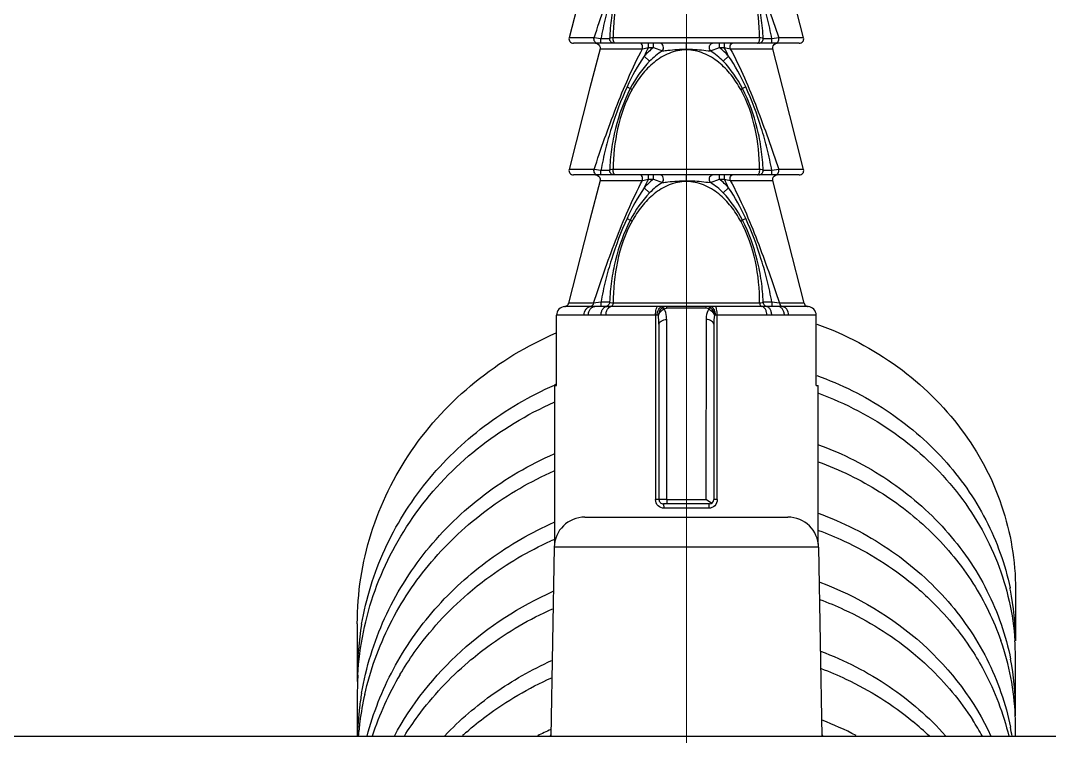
# Model space of a CAD drawing. Header units: millimetres. Extents: x 1891 to 3932, y -543 to 1323.
# Drawn here: x 3497.31 to 3520.76, y -159.33 to -143.02 of the extents above; entities that cross this region are included whole.
import ezdxf

# ---------------------------------------------------------------- set-up
doc = ezdxf.new("R2010")
doc.units = ezdxf.units.MM
doc.linetypes.add('CENTERX2', pattern=[101.6, 63.5, -12.7, 12.7, -12.7])
doc.layers.add('CENTER', color=1, linetype='CENTERX2', lineweight=15)
doc.layers.add('벽', color=2, linetype='Continuous')

msp = doc.modelspace()

# ---------------------------------------------------------------- linework, layer by layer
at = {"linetype": 'Continuous'}
for p, q in [((3510.29, -141.547), (3509.814, -143.41)), ((3515.159, -143.41), (3514.684, -141.547)), ((3510.383, -143.41), (3509.814, -143.41)), ((3510.539, -143.434), (3510.383, -143.41)), ((3510.738, -143.431), (3510.539, -143.434)), ((3510.54, -143.534), (3510.539, -143.434)), ((3514.155, -143.41), (3510.818, -143.41)), ((3514.434, -143.434), (3514.235, -143.431)), ((3514.433, -143.534), (3514.434, -143.434)), ((3514.59, -143.41), (3514.434, -143.434)), ((3515.159, -143.41), (3514.59, -143.41)), ((3515.06, -143.534), (3509.913, -143.534)), ((3510.518, -143.659), (3510.29, -144.547)), ((3510.418, -143.534), (3510.455, -143.541)), ((3510.455, -143.541), (3510.487, -143.56)), ((3510.487, -143.56), (3510.51, -143.589)), ((3510.51, -143.589), (3510.52, -143.623)), ((3510.52, -143.623), (3510.518, -143.659)), ((3510.518, -143.659), (3511.489, -143.659)), ((3511.622, -143.634), (3511.622, -143.534)), ((3511.622, -143.634), (3511.735, -143.634)), ((3511.735, -143.634), (3511.735, -143.534)), ((3511.735, -143.634), (3511.939, -143.71)), ((3512.487, -143.686), (3512.487, -143.534)), ((3513.034, -143.71), (3513.238, -143.634)), ((3513.238, -143.634), (3513.238, -143.534)), ((3513.238, -143.634), (3513.352, -143.634)), ((3513.352, -143.634), (3513.352, -143.534)), ((3513.485, -143.659), (3514.455, -143.659)), ((3514.453, -143.623), (3514.464, -143.589)), ((3514.455, -143.659), (3514.453, -143.623)), ((3514.684, -144.547), (3514.455, -143.659)), ((3514.464, -143.589), (3514.486, -143.56)), ((3514.486, -143.56), (3514.518, -143.541)), ((3514.518, -143.541), (3514.555, -143.534)), ((3511.524, -143.829), (3511.648, -143.943)), ((3513.45, -143.829), (3513.325, -143.943)), ((3510.29, -144.547), (3509.814, -146.41)), ((3511.135, -144.526), (3511.209, -144.568)), ((3511.248, -144.59), (3511.209, -144.568)), ((3513.725, -144.589), (3513.764, -144.567)), ((3513.838, -144.525), (3513.764, -144.567)), ((3515.159, -146.41), (3514.684, -144.547)), ((3510.383, -146.41), (3509.814, -146.41)), ((3515.06, -146.534), (3509.913, -146.534)), ((3510.539, -146.434), (3510.383, -146.41)), ((3510.418, -146.534), (3510.455, -146.541)), ((3510.455, -146.541), (3510.487, -146.56)), ((3510.738, -146.431), (3510.539, -146.434)), ((3510.54, -146.534), (3510.539, -146.434)), ((3514.155, -146.41), (3510.818, -146.41)), ((3511.622, -146.634), (3511.622, -146.534)), ((3511.735, -146.634), (3511.735, -146.534)), ((3512.487, -146.686), (3512.487, -146.534)), ((3513.238, -146.634), (3513.238, -146.534)), ((3513.352, -146.634), (3513.352, -146.534)), ((3514.434, -146.434), (3514.235, -146.431)), ((3514.433, -146.534), (3514.434, -146.434)), ((3514.59, -146.41), (3514.434, -146.434)), ((3514.486, -146.56), (3514.518, -146.541)), ((3514.518, -146.541), (3514.555, -146.534)), ((3515.159, -146.41), (3514.59, -146.41)), ((3510.518, -146.659), (3510.286, -147.562)), ((3510.487, -146.56), (3510.51, -146.589)), ((3510.51, -146.589), (3510.52, -146.623)), ((3510.52, -146.623), (3510.518, -146.659)), ((3510.518, -146.659), (3511.489, -146.659)), ((3511.622, -146.634), (3511.735, -146.634)), ((3511.735, -146.634), (3511.939, -146.71)), ((3513.034, -146.71), (3513.238, -146.634)), ((3513.238, -146.634), (3513.352, -146.634)), ((3513.485, -146.659), (3514.455, -146.659)), ((3514.453, -146.623), (3514.464, -146.589)), ((3514.455, -146.659), (3514.453, -146.623)), ((3514.687, -147.562), (3514.455, -146.659)), ((3514.464, -146.589), (3514.486, -146.56)), ((3511.524, -146.829), (3511.648, -146.943)), ((3513.45, -146.829), (3513.325, -146.943)), ((3510.286, -147.562), (3510.158, -148.062)), ((3511.135, -147.526), (3511.209, -147.568)), ((3511.248, -147.59), (3511.209, -147.568)), ((3513.725, -147.589), (3513.764, -147.567)), ((3513.838, -147.525), (3513.764, -147.567)), ((3514.816, -148.062), (3514.687, -147.562)), ((3510.158, -148.062), (3509.802, -149.459)), ((3515.172, -149.459), (3514.816, -148.062)), ((3510.299, -149.534), (3509.713, -149.534)), ((3509.79, -149.487), (3509.769, -149.51)), ((3510.367, -149.459), (3509.802, -149.459)), ((3510.402, -149.534), (3510.299, -149.534)), ((3510.539, -149.435), (3510.367, -149.459)), ((3510.671, -149.534), (3510.402, -149.534)), ((3510.738, -149.437), (3510.539, -149.435)), ((3510.539, -149.435), (3510.539, -149.534)), ((3510.765, -149.534), (3510.671, -149.534)), ((3511.827, -149.534), (3510.765, -149.534)), ((3514.155, -149.459), (3510.818, -149.459)), ((3511.943, -149.534), (3511.827, -149.534)), ((3513.03, -149.534), (3511.943, -149.534)), ((3512.94, -149.575), (3512.033, -149.575)), ((3513.146, -149.534), (3513.03, -149.534)), ((3514.209, -149.534), (3513.146, -149.534)), ((3514.302, -149.534), (3514.209, -149.534)), ((3514.434, -149.435), (3514.236, -149.437)), ((3514.571, -149.534), (3514.302, -149.534)), ((3514.606, -149.459), (3514.434, -149.435)), ((3514.434, -149.435), (3514.435, -149.534)), ((3514.674, -149.534), (3514.571, -149.534)), ((3515.172, -149.459), (3514.606, -149.459)), ((3515.261, -149.534), (3514.674, -149.534)), ((3515.204, -149.51), (3515.183, -149.487)), ((3509.529, -151.334), (3509.529, -149.733)), ((3510.158, -149.733), (3509.529, -149.733)), ((3510.253, -149.734), (3510.158, -149.733)), ((3510.541, -149.734), (3510.253, -149.734)), ((3510.654, -149.733), (3510.541, -149.734)), ((3511.785, -149.733), (3510.654, -149.733)), ((3511.785, -149.733), (3511.785, -153.934)), ((3511.822, -149.734), (3511.785, -149.733)), ((3511.848, -149.734), (3511.822, -149.734)), ((3513.151, -149.734), (3513.126, -149.734)), ((3513.188, -149.733), (3513.151, -149.734)), ((3513.188, -153.934), (3513.188, -149.733)), ((3514.319, -149.733), (3513.188, -149.733)), ((3514.432, -149.734), (3514.319, -149.733)), ((3514.72, -149.734), (3514.432, -149.734)), ((3514.815, -149.733), (3514.72, -149.734)), ((3515.445, -149.733), (3514.815, -149.733)), ((3515.445, -151.334), (3515.445, -149.733)), ((3511.862, -149.94), (3511.862, -153.934)), ((3512.042, -153.933), (3512.038, -149.828)), ((3512.935, -149.828), (3512.931, -153.933)), ((3513.112, -149.94), (3513.112, -153.934)), ((3509.482, -151.325), (3509.49, -151.321)), ((3509.487, -154.953), (3509.487, -151.334)), ((3509.487, -151.334), (3509.529, -151.334)), ((3509.488, -151.338), (3509.497, -151.334)), ((3515.445, -151.334), (3515.487, -151.334)), ((3515.487, -154.953), (3515.487, -151.334)), ((3511.862, -153.934), (3511.785, -153.934)), ((3512.042, -153.933), (3511.862, -153.934)), ((3513.012, -154.034), (3511.962, -154.034)), ((3512.042, -153.933), (3512.931, -153.933)), ((3513.061, -154.021), (3512.931, -153.933)), ((3513.188, -153.934), (3513.112, -153.934)), ((3512.995, -154.134), (3511.979, -154.134)), ((3510.174, -154.334), (3514.799, -154.334)), ((3509.475, -155.022), (3509.399, -159.334)), ((3515.499, -155.022), (3509.475, -155.022)), ((3515.499, -155.022), (3515.574, -159.334)), ((3519.987, -155.985), (3519.987, -157.157)), ((3504.987, -156.766), (3504.987, -157.938)), ((3519.987, -158.72), (3519.987, -157.548)), ((3504.987, -158.329), (3504.987, -159.334)), ((3519.987, -159.334), (3519.987, -159.11)), ((3540.25, -159.334), (3484.825, -159.334)), ((3509.4, -159.296), (3509.377, -159.334)), ((3515.573, -159.296), (3515.597, -159.334))]:
    msp.add_line(p, q, dxfattribs=at)
for centre, radius, start, end in [((3507.594, -121.933), 22.072, 280.1631, 280.5139), ((3517.55, -146.745), 6.695, 152.3134, 154.1752), ((3507.414, -146.75), 6.705, 25.8267, 27.6858), ((3517.209, -122.868), 21.121, 259.4774, 259.844), ((3507.643, -125.199), 21.802, 280.1608, 280.516), ((3517.542, -149.741), 6.686, 152.3123, 154.1767), ((3507.434, -149.74), 6.683, 25.8231, 27.6883), ((3517.142, -126.23), 20.754, 259.4755, 259.8486), ((3509.703, -149.431), 0.104, 275.3324, 292.573), ((3509.703, -149.432), 0.103, 292.6638, 310.2499), ((3509.705, -149.434), 0.0998, 328.1025, 345.6551), ((3515.268, -149.434), 0.0998, 194.3449, 211.8975), ((3515.27, -149.432), 0.103, 229.7501, 247.3362), ((3515.27, -149.431), 0.104, 247.427, 264.6676), ((3512.713, -158.69), 8.043, 113.4059, 113.6196), ((3511.962, -153.934), 0.1, 180, 270.0005), ((3513.012, -153.934), 0.1, 270, 0), ((3510.174, -155.034), 0.7, 90, 179), ((3514.799, -155.034), 0.7, 1, 90), ((3512.707, -162.192), 8.027, 113.6716, 114.3396), ((3514.036, -157.161), 5.95, 11.2906, 11.7618), ((3514.044, -157.16), 5.942, 0.0261, 11.2894), ((3511.833, -157.94), 6.846, 170.2374, 179.9864), ((3514.008, -159.119), 5.979, 2.4672, 19.243), ((3514.07, -157.548), 5.916, 0.0023, 3.7949), ((3514.048, -158.722), 5.938, 0.0217, 11.1358), ((3511.811, -157.938), 6.825, 180.0031, 181.4104), ((3511.818, -158.329), 6.831, 176.7256, 179.9984), ((3512.051, -161.526), 7.075, 149.4115, 161.9034), ((3511.833, -159.504), 6.847, 170.3106, 172.9797), ((3511.847, -159.896), 6.861, 167.2368, 172.4825), ((3511.818, -159.502), 6.832, 172.9836, 178.5966), ((3514.075, -158.72), 5.911, 358.6255, 0.0016), ((3512.898, -166.024), 7.549, 62.7672, 69.2059), ((3513.68, -162.386), 6.338, 28.8236, 32.6931), ((3514.088, -159.11), 5.899, 359.9965, 2.4146), ((3511.833, -159.894), 6.846, 172.4854, 175.2932), ((3512.694, -166.463), 7.997, 114.3365, 116.7242), ((3513.248, -164.312), 6.903, 46.1808, 50.4121), ((3514.027, -160.289), 5.96, 9.2582, 11.2486), ((3512.494, -164.997), 7.641, 131.0588, 131.9789)]:
    msp.add_arc(centre, radius, start, end, dxfattribs=at)
for points, knots in [([(3510.383, -143.41), (3510.54, -142.941), (3510.784, -142.24), (3511.157, -141.323), (3511.37, -140.875), (3511.489, -140.659)], [0, 0, 0, 0, 0.500014, 0.750016, 1, 1, 1, 1]), ([(3513.485, -140.659), (3513.604, -140.875), (3513.816, -141.323), (3514.189, -142.24), (3514.434, -142.941), (3514.59, -143.41)], [0, 0, 0, 0, 0.249984, 0.499986, 1, 1, 1, 1]), ([(3511.135, -141.526), (3510.996, -141.829), (3510.82, -142.3), (3510.638, -142.943), (3510.567, -143.269), (3510.539, -143.434)], [0, 0, 0, 0, 0.499916, 0.749957, 1, 1, 1, 1]), ([(3511.209, -141.568), (3511.06, -141.855), (3510.895, -142.317), (3510.771, -142.95), (3510.742, -143.271), (3510.738, -143.431)], [0, 0, 0, 0, 0.501413, 0.751199, 1, 1, 1, 1]), ([(3511.248, -141.589), (3511.094, -141.867), (3510.885, -142.47), (3510.82, -143.1), (3510.818, -143.41)], [0, 0, 0, 0, 0.505805, 1, 1, 1, 1]), ([(3514.155, -143.41), (3514.154, -143.1), (3514.088, -142.47), (3513.879, -141.867), (3513.725, -141.589)], [0, 0, 0, 0, 0.494196, 1, 1, 1, 1]), ([(3514.235, -143.431), (3514.231, -143.271), (3514.202, -142.95), (3514.078, -142.316), (3513.913, -141.854), (3513.764, -141.567)], [0, 0, 0, 0, 0.248799, 0.498591, 1, 1, 1, 1]), ([(3514.434, -143.434), (3514.406, -143.269), (3514.335, -142.943), (3514.153, -142.3), (3513.977, -141.829), (3513.838, -141.525)], [0, 0, 0, 0, 0.250042, 0.500085, 1, 1, 1, 1]), ([(3509.814, -143.41), (3509.807, -143.439), (3509.821, -143.506), (3509.883, -143.534), (3509.913, -143.534)], [0, 0, 0, 0, 0.499383, 1, 1, 1, 1]), ([(3510.458, -143.534), (3510.447, -143.534), (3510.421, -143.526), (3510.384, -143.485), (3510.378, -143.439), (3510.383, -143.41)], [0, 0, 0, 0, 0.219188, 0.461716, 1, 1, 1, 1]), ([(3510.838, -143.534), (3510.812, -143.534), (3510.758, -143.512), (3510.737, -143.457), (3510.738, -143.431)], [0, 0, 0, 0, 0.499908, 1, 1, 1, 1]), ([(3510.818, -143.41), (3510.799, -143.412), (3510.773, -143.415), (3510.747, -143.423), (3510.738, -143.429), (3510.738, -143.431)], [0, 0, 0, 0, 0.690597, 0.893402, 1, 1, 1, 1]), ([(3510.878, -143.534), (3510.868, -143.534), (3510.847, -143.525), (3510.826, -143.495), (3510.816, -143.455), (3510.816, -143.425), (3510.818, -143.41)], [0, 0, 0, 0, 0.189502, 0.423747, 0.703402, 1, 1, 1, 1]), ([(3514.096, -143.534), (3514.105, -143.534), (3514.127, -143.525), (3514.147, -143.495), (3514.158, -143.455), (3514.157, -143.425), (3514.155, -143.41)], [0, 0, 0, 0, 0.189503, 0.423748, 0.703403, 1, 1, 1, 1]), ([(3514.136, -143.534), (3514.162, -143.534), (3514.216, -143.512), (3514.236, -143.457), (3514.235, -143.431)], [0, 0, 0, 0, 0.499908, 1, 1, 1, 1]), ([(3514.235, -143.431), (3514.235, -143.429), (3514.226, -143.423), (3514.2, -143.415), (3514.174, -143.412), (3514.155, -143.41)], [0, 0, 0, 0, 0.106498, 0.30909, 1, 1, 1, 1]), ([(3514.515, -143.534), (3514.527, -143.534), (3514.552, -143.526), (3514.589, -143.485), (3514.595, -143.439), (3514.59, -143.41)], [0, 0, 0, 0, 0.219189, 0.461717, 1, 1, 1, 1]), ([(3515.06, -143.534), (3515.09, -143.534), (3515.152, -143.506), (3515.166, -143.439), (3515.159, -143.41)], [0, 0, 0, 0, 0.500617, 1, 1, 1, 1]), ([(3510.383, -146.41), (3510.54, -145.941), (3510.784, -145.24), (3511.157, -144.323), (3511.37, -143.875), (3511.489, -143.659)], [0, 0, 0, 0, 0.500014, 0.750016, 1, 1, 1, 1]), ([(3512.487, -143.686), (3512.353, -143.686), (3512.084, -143.742), (3511.739, -143.956), (3511.459, -144.247), (3511.313, -144.472), (3511.248, -144.589)], [0, 0, 0, 0, 0.250277, 0.499797, 0.74937, 1, 1, 1, 1]), ([(3511.489, -143.659), (3511.49, -143.644), (3511.49, -143.614), (3511.482, -143.57), (3511.459, -143.534), (3511.441, -143.534)], [0, 0, 0, 0, 0.318177, 0.614091, 1, 1, 1, 1]), ([(3511.939, -143.71), (3511.951, -143.696), (3511.966, -143.658), (3511.964, -143.6), (3511.939, -143.551), (3511.906, -143.534), (3511.891, -143.534)], [0, 0, 0, 0, 0.259552, 0.537508, 0.7898, 1, 1, 1, 1]), ([(3511.939, -143.71), (3511.98, -143.704), (3512.162, -143.681), (3512.345, -143.668), (3512.487, -143.668)], [0, 0, 0, 0, 0.229837, 1, 1, 1, 1]), ([(3512.487, -143.668), (3512.534, -143.668), (3512.717, -143.672), (3512.9, -143.691), (3513.034, -143.71)], [0, 0, 0, 0, 0.260003, 1, 1, 1, 1]), ([(3513.725, -144.589), (3513.661, -144.472), (3513.514, -144.247), (3513.234, -143.956), (3512.889, -143.742), (3512.62, -143.686), (3512.487, -143.686)], [0, 0, 0, 0, 0.250677, 0.500316, 0.749851, 1, 1, 1, 1]), ([(3513.034, -143.71), (3513.022, -143.696), (3513.007, -143.658), (3513.01, -143.6), (3513.034, -143.551), (3513.067, -143.534), (3513.082, -143.534)], [0, 0, 0, 0, 0.259551, 0.537504, 0.789794, 1, 1, 1, 1]), ([(3513.485, -143.659), (3513.483, -143.644), (3513.483, -143.614), (3513.491, -143.57), (3513.514, -143.534), (3513.532, -143.534)], [0, 0, 0, 0, 0.318177, 0.614092, 1, 1, 1, 1]), ([(3513.485, -143.659), (3513.604, -143.875), (3513.816, -144.323), (3514.189, -145.24), (3514.434, -145.941), (3514.59, -146.41)], [0, 0, 0, 0, 0.249984, 0.499986, 1, 1, 1, 1]), ([(3511.135, -144.526), (3510.996, -144.829), (3510.82, -145.3), (3510.638, -145.943), (3510.567, -146.269), (3510.539, -146.434)], [0, 0, 0, 0, 0.499916, 0.749957, 1, 1, 1, 1]), ([(3511.209, -144.568), (3511.06, -144.855), (3510.895, -145.317), (3510.771, -145.95), (3510.742, -146.271), (3510.738, -146.431)], [0, 0, 0, 0, 0.501413, 0.751199, 1, 1, 1, 1]), ([(3511.248, -144.589), (3511.094, -144.867), (3510.885, -145.47), (3510.82, -146.1), (3510.818, -146.41)], [0, 0, 0, 0, 0.505805, 1, 1, 1, 1]), ([(3514.155, -146.41), (3514.154, -146.1), (3514.088, -145.47), (3513.879, -144.867), (3513.725, -144.589)], [0, 0, 0, 0, 0.494196, 1, 1, 1, 1]), ([(3514.235, -146.431), (3514.231, -146.271), (3514.202, -145.95), (3514.078, -145.316), (3513.913, -144.854), (3513.764, -144.567)], [0, 0, 0, 0, 0.248799, 0.498591, 1, 1, 1, 1]), ([(3514.434, -146.434), (3514.406, -146.269), (3514.335, -145.943), (3514.153, -145.3), (3513.977, -144.829), (3513.838, -144.525)], [0, 0, 0, 0, 0.250042, 0.500085, 1, 1, 1, 1]), ([(3509.814, -146.41), (3509.807, -146.439), (3509.821, -146.506), (3509.883, -146.534), (3509.913, -146.534)], [0, 0, 0, 0, 0.499383, 1, 1, 1, 1]), ([(3510.458, -146.534), (3510.447, -146.534), (3510.421, -146.526), (3510.384, -146.485), (3510.378, -146.439), (3510.383, -146.41)], [0, 0, 0, 0, 0.219188, 0.461716, 1, 1, 1, 1]), ([(3510.838, -146.534), (3510.812, -146.534), (3510.758, -146.512), (3510.737, -146.457), (3510.738, -146.431)], [0, 0, 0, 0, 0.499908, 1, 1, 1, 1]), ([(3510.818, -146.41), (3510.799, -146.412), (3510.773, -146.415), (3510.747, -146.423), (3510.738, -146.429), (3510.738, -146.431)], [0, 0, 0, 0, 0.690597, 0.893402, 1, 1, 1, 1]), ([(3510.878, -146.534), (3510.868, -146.534), (3510.847, -146.525), (3510.826, -146.495), (3510.816, -146.455), (3510.816, -146.425), (3510.818, -146.41)], [0, 0, 0, 0, 0.189502, 0.423747, 0.703402, 1, 1, 1, 1]), ([(3511.489, -146.659), (3511.49, -146.644), (3511.49, -146.614), (3511.482, -146.57), (3511.459, -146.534), (3511.441, -146.534)], [0, 0, 0, 0, 0.318178, 0.614092, 1, 1, 1, 1]), ([(3511.939, -146.71), (3511.951, -146.696), (3511.966, -146.658), (3511.964, -146.6), (3511.939, -146.551), (3511.906, -146.534), (3511.891, -146.534)], [0, 0, 0, 0, 0.259552, 0.537509, 0.789801, 1, 1, 1, 1]), ([(3513.034, -146.71), (3513.022, -146.696), (3513.007, -146.658), (3513.01, -146.6), (3513.034, -146.551), (3513.067, -146.534), (3513.082, -146.534)], [0, 0, 0, 0, 0.259551, 0.537504, 0.789795, 1, 1, 1, 1]), ([(3513.485, -146.659), (3513.483, -146.644), (3513.483, -146.614), (3513.491, -146.57), (3513.514, -146.534), (3513.532, -146.534)], [0, 0, 0, 0, 0.318177, 0.614092, 1, 1, 1, 1]), ([(3514.096, -146.534), (3514.105, -146.534), (3514.127, -146.525), (3514.147, -146.495), (3514.158, -146.455), (3514.157, -146.425), (3514.155, -146.41)], [0, 0, 0, 0, 0.189503, 0.423748, 0.703403, 1, 1, 1, 1]), ([(3514.136, -146.534), (3514.162, -146.534), (3514.216, -146.512), (3514.236, -146.457), (3514.235, -146.431)], [0, 0, 0, 0, 0.499908, 1, 1, 1, 1]), ([(3514.235, -146.431), (3514.235, -146.429), (3514.226, -146.423), (3514.2, -146.415), (3514.174, -146.412), (3514.155, -146.41)], [0, 0, 0, 0, 0.106498, 0.30909, 1, 1, 1, 1]), ([(3514.515, -146.534), (3514.527, -146.534), (3514.552, -146.526), (3514.589, -146.485), (3514.595, -146.439), (3514.59, -146.41)], [0, 0, 0, 0, 0.219189, 0.461717, 1, 1, 1, 1]), ([(3515.06, -146.534), (3515.09, -146.534), (3515.152, -146.506), (3515.166, -146.439), (3515.159, -146.41)], [0, 0, 0, 0, 0.500617, 1, 1, 1, 1]), ([(3510.367, -149.459), (3510.526, -148.981), (3510.774, -148.267), (3511.152, -147.335), (3511.367, -146.879), (3511.489, -146.659)], [0, 0, 0, 0, 0.500015, 0.750017, 1, 1, 1, 1]), ([(3512.487, -146.686), (3512.353, -146.686), (3512.084, -146.742), (3511.739, -146.956), (3511.459, -147.247), (3511.312, -147.472), (3511.248, -147.59)], [0, 0, 0, 0, 0.250296, 0.49982, 0.749389, 1, 1, 1, 1]), ([(3511.939, -146.71), (3511.98, -146.704), (3512.162, -146.681), (3512.345, -146.668), (3512.487, -146.668)], [0, 0, 0, 0, 0.229839, 1, 1, 1, 1]), ([(3512.487, -146.668), (3512.534, -146.668), (3512.717, -146.672), (3512.9, -146.691), (3513.034, -146.71)], [0, 0, 0, 0, 0.260004, 1, 1, 1, 1]), ([(3513.725, -147.589), (3513.661, -147.472), (3513.514, -147.247), (3513.234, -146.956), (3512.889, -146.742), (3512.62, -146.686), (3512.487, -146.686)], [0, 0, 0, 0, 0.250677, 0.500316, 0.74985, 1, 1, 1, 1]), ([(3513.485, -146.659), (3513.606, -146.879), (3513.822, -147.335), (3514.2, -148.267), (3514.448, -148.981), (3514.606, -149.459)], [0, 0, 0, 0, 0.249983, 0.499985, 1, 1, 1, 1]), ([(3511.135, -147.526), (3510.995, -147.829), (3510.82, -148.3), (3510.638, -148.943), (3510.567, -149.27), (3510.539, -149.435)], [0, 0, 0, 0, 0.499916, 0.749956, 1, 1, 1, 1]), ([(3511.209, -147.568), (3511.059, -147.856), (3510.894, -148.319), (3510.77, -148.954), (3510.741, -149.276), (3510.738, -149.437)], [0, 0, 0, 0, 0.501414, 0.751196, 1, 1, 1, 1]), ([(3511.248, -147.59), (3511.09, -147.875), (3510.878, -148.495), (3510.816, -149.14), (3510.818, -149.459)], [0, 0, 0, 0, 0.50612, 1, 1, 1, 1]), ([(3514.155, -149.459), (3514.157, -149.14), (3514.095, -148.494), (3513.883, -147.874), (3513.725, -147.589)], [0, 0, 0, 0, 0.493886, 1, 1, 1, 1]), ([(3514.236, -149.437), (3514.232, -149.276), (3514.203, -148.954), (3514.079, -148.319), (3513.914, -147.855), (3513.764, -147.567)], [0, 0, 0, 0, 0.248801, 0.498589, 1, 1, 1, 1]), ([(3514.434, -149.435), (3514.406, -149.27), (3514.335, -148.943), (3514.153, -148.3), (3513.978, -147.829), (3513.838, -147.525)], [0, 0, 0, 0, 0.250042, 0.500085, 1, 1, 1, 1]), ([(3509.713, -149.534), (3509.664, -149.538), (3509.568, -149.584), (3509.529, -149.685), (3509.529, -149.733)], [0, 0, 0, 0, 0.499954, 1, 1, 1, 1]), ([(3510.158, -149.733), (3510.158, -149.686), (3510.178, -149.615), (3510.24, -149.551), (3510.28, -149.536), (3510.299, -149.534)], [0, 0, 0, 0, 0.535663, 0.777504, 1, 1, 1, 1]), ([(3510.253, -149.734), (3510.253, -149.709), (3510.26, -149.658), (3510.291, -149.593), (3510.34, -149.546), (3510.382, -149.534), (3510.402, -149.534)], [0, 0, 0, 0, 0.282644, 0.547386, 0.784518, 1, 1, 1, 1]), ([(3510.367, -149.459), (3510.364, -149.477), (3510.349, -149.512), (3510.315, -149.532), (3510.299, -149.534)], [0, 0, 0, 0, 0.536771, 1, 1, 1, 1]), ([(3510.541, -149.734), (3510.541, -149.709), (3510.548, -149.659), (3510.574, -149.594), (3510.616, -149.547), (3510.654, -149.534), (3510.671, -149.534)], [0, 0, 0, 0, 0.29658, 0.56834, 0.80051, 1, 1, 1, 1]), ([(3510.738, -149.437), (3510.737, -149.462), (3510.715, -149.514), (3510.663, -149.534), (3510.638, -149.534)], [0, 0, 0, 0, 0.50007, 1, 1, 1, 1]), ([(3510.654, -149.733), (3510.654, -149.709), (3510.659, -149.662), (3510.685, -149.587), (3510.731, -149.539), (3510.765, -149.534)], [0, 0, 0, 0, 0.301065, 0.577718, 1, 1, 1, 1]), ([(3510.818, -149.459), (3510.798, -149.457), (3510.772, -149.453), (3510.746, -149.445), (3510.738, -149.44), (3510.738, -149.437)], [0, 0, 0, 0, 0.701316, 0.899207, 1, 1, 1, 1]), ([(3510.818, -149.459), (3510.817, -149.468), (3510.81, -149.498), (3510.786, -149.531), (3510.765, -149.534)], [0, 0, 0, 0, 0.306518, 1, 1, 1, 1]), ([(3511.785, -149.733), (3511.785, -149.709), (3511.787, -149.664), (3511.795, -149.603), (3511.806, -149.561), (3511.819, -149.537), (3511.827, -149.534)], [0, 0, 0, 0, 0.347706, 0.651377, 0.874527, 1, 1, 1, 1]), ([(3511.822, -149.734), (3511.822, -149.709), (3511.828, -149.659), (3511.853, -149.595), (3511.891, -149.548), (3511.927, -149.534), (3511.943, -149.534)], [0, 0, 0, 0, 0.302961, 0.578074, 0.808117, 1, 1, 1, 1]), ([(3511.945, -149.562), (3511.916, -149.58), (3511.868, -149.632), (3511.849, -149.7), (3511.848, -149.734)], [0, 0, 0, 0, 0.494234, 1, 1, 1, 1]), ([(3511.848, -149.734), (3511.853, -149.72), (3511.883, -149.661), (3511.934, -149.613), (3511.978, -149.589)], [0, 0, 0, 0, 0.235597, 1, 1, 1, 1]), ([(3511.945, -149.562), (3511.95, -149.563), (3511.963, -149.572), (3511.972, -149.582), (3511.978, -149.589)], [0, 0, 0, 0, 0.380343, 1, 1, 1, 1]), ([(3512.038, -149.828), (3512.038, -149.807), (3512.034, -149.725), (3512.011, -149.641), (3511.978, -149.589)], [0, 0, 0, 0, 0.254318, 1, 1, 1, 1]), ([(3512.045, -149.534), (3512.041, -149.534), (3512.036, -149.554), (3512.034, -149.565), (3512.033, -149.575)], [0, 0, 0, 0, 0.294511, 1, 1, 1, 1]), ([(3512.94, -149.575), (3512.939, -149.565), (3512.937, -149.554), (3512.932, -149.534), (3512.928, -149.534)], [0, 0, 0, 0, 0.705489, 1, 1, 1, 1]), ([(3512.995, -149.589), (3512.962, -149.641), (3512.939, -149.725), (3512.935, -149.807), (3512.935, -149.828)], [0, 0, 0, 0, 0.74571, 1, 1, 1, 1]), ([(3512.995, -149.589), (3513.001, -149.582), (3513.011, -149.572), (3513.023, -149.563), (3513.028, -149.562)], [0, 0, 0, 0, 0.619839, 1, 1, 1, 1]), ([(3512.995, -149.589), (3513.01, -149.597), (3513.065, -149.633), (3513.109, -149.689), (3513.126, -149.734)], [0, 0, 0, 0, 0.259871, 1, 1, 1, 1]), ([(3513.126, -149.734), (3513.124, -149.7), (3513.105, -149.631), (3513.056, -149.579), (3513.028, -149.562)], [0, 0, 0, 0, 0.505777, 1, 1, 1, 1]), ([(3513.151, -149.734), (3513.151, -149.709), (3513.145, -149.659), (3513.121, -149.595), (3513.082, -149.548), (3513.046, -149.534), (3513.03, -149.534)], [0, 0, 0, 0, 0.302957, 0.578067, 0.80811, 1, 1, 1, 1]), ([(3513.188, -149.733), (3513.188, -149.709), (3513.186, -149.664), (3513.178, -149.603), (3513.167, -149.561), (3513.154, -149.537), (3513.146, -149.534)], [0, 0, 0, 0, 0.347707, 0.651378, 0.874528, 1, 1, 1, 1]), ([(3514.236, -149.437), (3514.235, -149.44), (3514.227, -149.445), (3514.201, -149.453), (3514.175, -149.457), (3514.155, -149.459)], [0, 0, 0, 0, 0.100661, 0.298276, 1, 1, 1, 1]), ([(3514.155, -149.459), (3514.157, -149.468), (3514.164, -149.498), (3514.187, -149.531), (3514.209, -149.534)], [0, 0, 0, 0, 0.306518, 1, 1, 1, 1]), ([(3514.319, -149.733), (3514.319, -149.709), (3514.314, -149.662), (3514.288, -149.587), (3514.242, -149.539), (3514.209, -149.534)], [0, 0, 0, 0, 0.301064, 0.577717, 1, 1, 1, 1]), ([(3514.236, -149.437), (3514.236, -149.462), (3514.258, -149.514), (3514.31, -149.534), (3514.336, -149.534)], [0, 0, 0, 0, 0.500069, 1, 1, 1, 1]), ([(3514.432, -149.734), (3514.432, -149.709), (3514.426, -149.659), (3514.399, -149.594), (3514.357, -149.547), (3514.319, -149.534), (3514.302, -149.534)], [0, 0, 0, 0, 0.29658, 0.56834, 0.800511, 1, 1, 1, 1]), ([(3514.72, -149.734), (3514.72, -149.709), (3514.713, -149.658), (3514.682, -149.593), (3514.633, -149.546), (3514.591, -149.534), (3514.571, -149.534)], [0, 0, 0, 0, 0.282644, 0.547387, 0.784519, 1, 1, 1, 1]), ([(3514.606, -149.459), (3514.61, -149.477), (3514.624, -149.512), (3514.658, -149.532), (3514.674, -149.534)], [0, 0, 0, 0, 0.536771, 1, 1, 1, 1]), ([(3514.815, -149.733), (3514.815, -149.686), (3514.796, -149.615), (3514.733, -149.551), (3514.693, -149.536), (3514.674, -149.534)], [0, 0, 0, 0, 0.535663, 0.777505, 1, 1, 1, 1]), ([(3515.445, -149.733), (3515.445, -149.685), (3515.406, -149.584), (3515.309, -149.538), (3515.261, -149.534)], [0, 0, 0, 0, 0.500046, 1, 1, 1, 1]), ([(3511.862, -149.94), (3511.862, -149.926), (3511.873, -149.895), (3511.914, -149.861), (3511.971, -149.837), (3512.015, -149.83), (3512.038, -149.828)], [0, 0, 0, 0, 0.186893, 0.41368, 0.689512, 1, 1, 1, 1]), ([(3513.112, -149.94), (3513.112, -149.926), (3513.1, -149.895), (3513.059, -149.861), (3513.002, -149.837), (3512.958, -149.83), (3512.935, -149.828)], [0, 0, 0, 0, 0.186893, 0.41368, 0.689512, 1, 1, 1, 1]), ([(3515.456, -149.935), (3516.113, -150.171), (3517.349, -150.818), (3518.823, -152.257), (3519.769, -154.029), (3519.987, -155.34), (3519.987, -155.985)], [0, 0, 0, 0, 0.260865, 0.513621, 0.759004, 1, 1, 1, 1]), ([(3504.987, -156.766), (3504.987, -156.073), (3505.203, -154.672), (3506.143, -152.757), (3507.613, -151.172), (3508.859, -150.422), (3509.521, -150.135)], [0, 0, 0, 0, 0.245128, 0.492795, 0.744481, 1, 1, 1, 1]), ([(3515.456, -151.107), (3516.011, -151.307), (3517.066, -151.831), (3518.394, -152.96), (3519.371, -154.353), (3519.75, -155.411), (3519.862, -155.948)], [0, 0, 0, 0, 0.259616, 0.512499, 0.758792, 1, 1, 1, 1]), ([(3505.086, -156.779), (3505.187, -156.192), (3505.546, -155.034), (3506.512, -153.483), (3507.842, -152.2), (3508.915, -151.573), (3509.482, -151.325)], [0, 0, 0, 0, 0.245295, 0.493442, 0.745141, 1, 1, 1, 1]), ([(3515.496, -151.512), (3516.115, -151.739), (3517.284, -152.348), (3518.702, -153.681), (3519.657, -155.323), (3519.933, -156.547), (3519.974, -157.156)], [0, 0, 0, 0, 0.260453, 0.513266, 0.758972, 1, 1, 1, 1]), ([(3504.998, -157.939), (3505.035, -157.283), (3505.305, -155.967), (3506.254, -154.182), (3507.67, -152.703), (3508.85, -151.993), (3509.477, -151.717)], [0, 0, 0, 0, 0.245161, 0.492998, 0.744696, 1, 1, 1, 1]), ([(3515.496, -152.684), (3516.052, -152.888), (3517.107, -153.421), (3518.431, -154.563), (3519.399, -155.969), (3519.768, -157.035), (3519.875, -157.575)], [0, 0, 0, 0, 0.259638, 0.512499, 0.758761, 1, 1, 1, 1]), ([(3505.084, -158.351), (3505.184, -157.764), (3505.543, -156.605), (3506.507, -155.052), (3507.837, -153.766), (3508.91, -153.139), (3509.477, -152.89)], [0, 0, 0, 0, 0.245296, 0.49344, 0.745137, 1, 1, 1, 1]), ([(3515.493, -153.074), (3515.979, -153.252), (3516.907, -153.703), (3518.111, -154.645), (3519.059, -155.803), (3519.494, -156.691), (3519.653, -157.148)], [0, 0, 0, 0, 0.258568, 0.511315, 0.758173, 1, 1, 1, 1]), ([(3505.156, -158.38), (3505.281, -157.829), (3505.672, -156.745), (3506.633, -155.302), (3507.917, -154.107), (3508.938, -153.517), (3509.475, -153.281)], [0, 0, 0, 0, 0.24542, 0.493707, 0.745375, 1, 1, 1, 1]), ([(3511.979, -154.134), (3511.929, -154.134), (3511.824, -154.09), (3511.785, -153.985), (3511.785, -153.934)], [0, 0, 0, 0, 0.496628, 1, 1, 1, 1]), ([(3511.979, -154.134), (3511.979, -154.122), (3511.978, -154.098), (3511.974, -154.066), (3511.971, -154.047), (3511.965, -154.034), (3511.962, -154.034)], [0, 0, 0, 0, 0.370671, 0.686736, 0.903221, 1, 1, 1, 1]), ([(3512.042, -153.933), (3512.042, -153.946), (3512.042, -153.97), (3512.044, -154.001), (3512.047, -154.022), (3512.049, -154.031), (3512.051, -154.034), (3512.052, -154.034)], [0, 0, 0, 0, 0.376508, 0.697371, 0.914015, 0.973155, 1, 1, 1, 1]), ([(3513.188, -153.934), (3513.188, -153.985), (3513.149, -154.09), (3513.045, -154.134), (3512.995, -154.134)], [0, 0, 0, 0, 0.503371, 1, 1, 1, 1]), ([(3513.012, -154.034), (3513.008, -154.034), (3513.003, -154.047), (3512.999, -154.066), (3512.995, -154.098), (3512.995, -154.122), (3512.995, -154.134)], [0, 0, 0, 0, 0.096779, 0.313264, 0.629329, 1, 1, 1, 1]), ([(3515.493, -154.246), (3516.048, -154.449), (3517.102, -154.981), (3518.426, -156.12), (3519.395, -157.523), (3519.765, -158.588), (3519.873, -159.127)], [0, 0, 0, 0, 0.259629, 0.512492, 0.758761, 1, 1, 1, 1]), ([(3505.211, -159.328), (3505.349, -158.799), (3505.757, -157.763), (3506.714, -156.388), (3507.968, -155.247), (3508.956, -154.682), (3509.475, -154.453)], [0, 0, 0, 0, 0.245515, 0.49389, 0.745532, 1, 1, 1, 1]), ([(3515.499, -154.639), (3515.696, -154.711), (3516.461, -155.028), (3517.173, -155.473), (3517.648, -155.867)], [0, 0, 0, 0, 0.253753, 1, 1, 1, 1]), ([(3507.505, -156.084), (3507.646, -155.962), (3508.232, -155.493), (3508.885, -155.11), (3509.398, -154.878)], [0, 0, 0, 0, 0.249012, 1, 1, 1, 1]), ([(3515.526, -155.821), (3516.378, -156.138), (3517.954, -157.065), (3519.06, -158.533), (3519.427, -159.325)], [0, 0, 0, 0, 0.510409, 1, 1, 1, 1]), ([(3517.648, -155.867), (3517.779, -155.975), (3518.282, -156.423), (3518.718, -156.946), (3518.992, -157.367)], [0, 0, 0, 0, 0.25334, 1, 1, 1, 1]), ([(3505.831, -159.325), (3506.222, -158.604), (3507.271, -157.278), (3508.69, -156.365), (3509.453, -156.026)], [0, 0, 0, 0, 0.495435, 1, 1, 1, 1]), ([(3505.96, -157.925), (3506.062, -157.753), (3506.499, -157.079), (3507.048, -156.478), (3507.505, -156.084)], [0, 0, 0, 0, 0.248647, 1, 1, 1, 1]), ([(3515.523, -156.211), (3515.714, -156.281), (3516.453, -156.59), (3517.143, -157.018), (3517.606, -157.395)], [0, 0, 0, 0, 0.253613, 1, 1, 1, 1]), ([(3507.516, -157.638), (3507.659, -157.515), (3508.253, -157.041), (3508.916, -156.656), (3509.437, -156.424)], [0, 0, 0, 0, 0.24901, 1, 1, 1, 1]), ([(3515.545, -157.391), (3516.093, -157.596), (3517.133, -158.128), (3518.016, -158.896), (3518.395, -159.322)], [0, 0, 0, 0, 0.506555, 1, 1, 1, 1]), ([(3517.606, -157.395), (3517.744, -157.508), (3518.273, -157.973), (3518.729, -158.521), (3519.013, -158.963)], [0, 0, 0, 0, 0.253511, 1, 1, 1, 1]), ([(3518.992, -157.367), (3519.09, -157.519), (3519.454, -158.133), (3519.711, -158.81), (3519.832, -159.329)], [0, 0, 0, 0, 0.252847, 1, 1, 1, 1]), ([(3506.059, -159.326), (3506.157, -159.169), (3506.577, -158.553), (3507.091, -158.003), (3507.516, -157.638)], [0, 0, 0, 0, 0.248712, 1, 1, 1, 1]), ([(3506.979, -159.318), (3507.322, -158.96), (3508.085, -158.306), (3508.959, -157.811), (3509.416, -157.605)], [0, 0, 0, 0, 0.49759, 1, 1, 1, 1]), ([(3515.558, -157.787), (3515.749, -157.859), (3516.492, -158.173), (3517.184, -158.608), (3517.647, -158.992)], [0, 0, 0, 0, 0.253659, 1, 1, 1, 1]), ([(3507.476, -159.235), (3507.62, -159.109), (3508.219, -158.626), (3508.891, -158.232), (3509.418, -157.995)], [0, 0, 0, 0, 0.248991, 1, 1, 1, 1])]:
    msp.add_open_spline(points, degree=3, knots=knots, dxfattribs=at)
for points in [[(3511.735, -143.634), (3511.659, -143.693), (3511.588, -143.758), (3511.524, -143.829)], [(3511.939, -143.71), (3511.832, -143.774), (3511.735, -143.855), (3511.648, -143.943)], [(3513.325, -143.943), (3513.238, -143.855), (3513.141, -143.774), (3513.034, -143.71)], [(3513.45, -143.829), (3513.385, -143.758), (3513.314, -143.693), (3513.238, -143.634)], [(3511.524, -143.829), (3511.373, -144.048), (3511.247, -144.284), (3511.135, -144.526)], [(3511.648, -143.943), (3511.471, -144.126), (3511.326, -144.342), (3511.209, -144.568)], [(3513.764, -144.567), (3513.647, -144.342), (3513.502, -144.125), (3513.325, -143.943)], [(3513.838, -144.525), (3513.726, -144.284), (3513.6, -144.048), (3513.45, -143.829)], [(3511.735, -146.634), (3511.659, -146.693), (3511.588, -146.758), (3511.524, -146.829)], [(3511.939, -146.71), (3511.832, -146.774), (3511.735, -146.855), (3511.648, -146.943)], [(3513.325, -146.943), (3513.238, -146.855), (3513.141, -146.774), (3513.034, -146.71)], [(3513.45, -146.829), (3513.385, -146.758), (3513.314, -146.693), (3513.238, -146.634)], [(3511.524, -146.829), (3511.373, -147.048), (3511.247, -147.284), (3511.135, -147.526)], [(3511.648, -146.943), (3511.471, -147.126), (3511.326, -147.342), (3511.209, -147.568)], [(3513.764, -147.567), (3513.647, -147.342), (3513.502, -147.125), (3513.325, -146.943)], [(3513.838, -147.525), (3513.726, -147.284), (3513.6, -147.048), (3513.45, -146.829)], [(3512.045, -149.534), (3512.011, -149.534), (3511.974, -149.544), (3511.945, -149.562)], [(3511.978, -149.589), (3511.995, -149.579), (3512.014, -149.575), (3512.033, -149.575)], [(3513.028, -149.562), (3512.998, -149.543), (3512.962, -149.534), (3512.928, -149.534)], [(3512.995, -149.589), (3512.979, -149.579), (3512.959, -149.575), (3512.94, -149.575)], [(3511.862, -149.94), (3511.862, -149.871), (3511.859, -149.802), (3511.848, -149.734)], [(3513.126, -149.734), (3513.115, -149.802), (3513.112, -149.871), (3513.112, -149.94)]]:
    msp.add_open_spline(points, degree=3, dxfattribs=at)
at = {"layer": 'CENTER'}
msp.add_line((3512.487, -279.957), (3512.487, -126.699), dxfattribs=at)
at = {"layer": '벽'}
msp.add_line((3551.21, -159.334), (3150.986, -159.334), dxfattribs=at)

doc.saveas('drawing.dxf')
